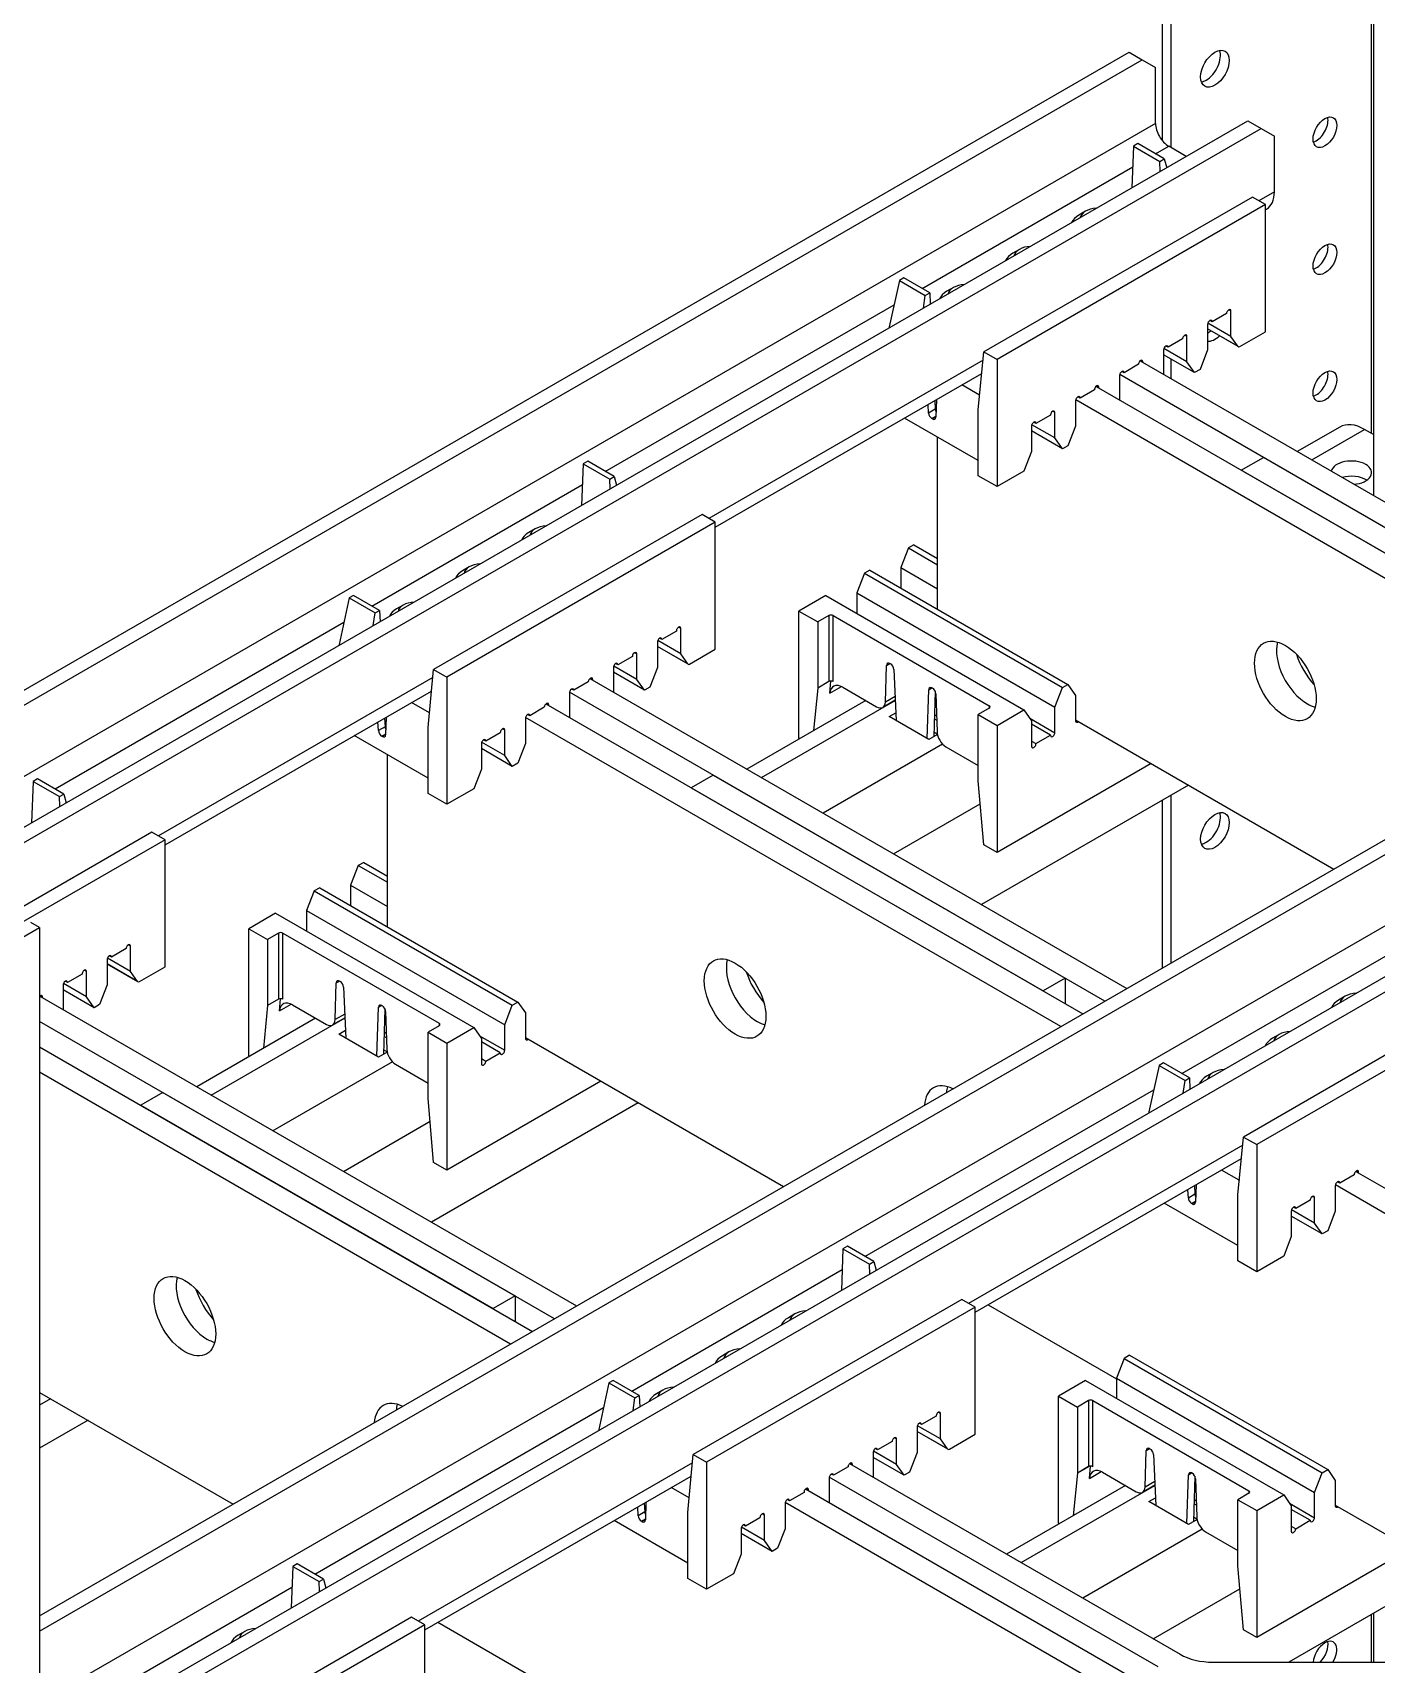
# Model space of a CAD drawing. Header units: millimetres. Extents: x -116965 to 323937, y 291661 to 566926.
# Drawn here: x -24866.4 to -24743, y 315287.4 to 315437.2 of the extents above; entities that cross this region are included whole.
import ezdxf

# ---------------------------------------------------------------- set-up
doc = ezdxf.new("R2010")
doc.units = ezdxf.units.MM
doc.layers.add('ALPHA', color=255, linetype='Continuous')

msp = doc.modelspace()

# ---------------------------------------------------------------- linework, layer by layer
at = {"layer": 'ALPHA'}
for p, q in [((-24743.482732, 315541.323523), (-24743.482732, 315400.419541)), ((-24762.67563, 315531.175637), (-24762.67563, 315427.318169)), ((-24761.867508, 315530.709067), (-24761.867508, 315426.664074)), ((-24743.280701, 315519.977969), (-24743.280701, 315394.704065)), ((-24885.308149, 315366.35997), (-24765.706088, 315435.412252)), ((-24885.106118, 315365.076904), (-24764.493905, 315434.712398)), ((-24765.706088, 315435.412252), (-24764.493905, 315434.712398)), ((-24764.493905, 315434.712398), (-24763.281722, 315434.012544)), ((-24763.281722, 315428.880279), (-24763.281722, 315434.012544)), ((-24885.106118, 315353.879236), (-24754.79644, 315429.113564)), ((-24763.281722, 315428.880279), (-24885.106118, 315358.544931)), ((-24885.106118, 315352.479528), (-24753.584257, 315428.41371)), ((-24754.79644, 315429.113564), (-24753.584257, 315428.41371)), ((-24753.584257, 315428.41371), (-24752.372074, 315427.713856)), ((-24765.302027, 315426.780717), (-24765.448958, 315422.96333)), ((-24764.897966, 315427.014001), (-24765.302027, 315426.780717)), ((-24765.302027, 315426.780717), (-24762.877661, 315425.381008)), ((-24762.4736, 315425.614293), (-24764.897966, 315427.014001)), ((-24763.281722, 315426.080862), (-24762.069539, 315426.780717)), ((-24760.453294, 315425.847578), (-24762.069539, 315426.780717)), ((-24752.372074, 315422.581591), (-24752.372074, 315427.713856)), ((-24762.877661, 315425.381008), (-24762.4736, 315425.614293)), ((-24762.843989, 315424.46731), (-24762.877661, 315425.381008)), ((-24762.4736, 315425.614293), (-24762.253313, 315424.808336)), ((-24784.696956, 315413.716771), (-24765.375492, 315424.872023)), ((-24754.392379, 315422.115022), (-24779.040101, 315407.884653)), ((-24753.180196, 315421.415168), (-24754.392379, 315422.115022)), ((-24752.372074, 315422.581591), (-24753.786288, 315421.765095)), ((-24753.180196, 315421.415168), (-24777.827918, 315407.184799)), ((-24769.706292, 315420.808627), (-24770.312383, 315420.4587)), ((-24753.180196, 315409.750931), (-24753.180196, 315421.415168)), ((-24753.180196, 315420.955465), (-24753.082155, 315421.01207)), ((-24775.767207, 315417.309356), (-24776.373299, 315416.959429)), ((-24786.39048, 315414.694528), (-24786.794541, 315414.461243)), ((-24784.007132, 315413.318501), (-24786.39048, 315414.694528)), ((-24786.794541, 315414.461243), (-24787.720588, 315410.190231)), ((-24786.794541, 315414.461243), (-24784.411193, 315413.085217)), ((-24784.573246, 315411.921917), (-24784.411193, 315413.085217)), ((-24784.411193, 315413.085217), (-24784.007132, 315413.318501)), ((-24784.007132, 315413.318501), (-24783.957831, 315412.277227)), ((-24781.828122, 315413.810085), (-24782.434214, 315413.460158)), ((-24813.789349, 315396.92027), (-24787.27921, 315412.225906)), ((-24756.352075, 315411.652201), (-24756.554106, 315411.768844)), ((-24756.352075, 315409.319354), (-24756.352075, 315411.652201)), ((-24787.720588, 315410.190231), (-24787.723285, 315410.103242)), ((-24787.720588, 315410.190231), (-24787.646601, 315410.147515)), ((-24758.493599, 315410.415792), (-24758.493599, 315408.082945)), ((-24755.710542, 315408.406677), (-24758.493599, 315410.013476)), ((-24755.678436, 315408.376899), (-24758.493599, 315410.002234)), ((-24756.352075, 315409.319354), (-24758.468998, 315410.54156)), ((-24758.089538, 315410.649077), (-24758.291568, 315410.765719)), ((-24756.756136, 315411.418917), (-24758.089538, 315410.649077)), ((-24760.796746, 315409.086069), (-24762.130148, 315408.31623)), ((-24760.392685, 315409.319354), (-24760.594716, 315409.435996)), ((-24760.392685, 315406.986507), (-24760.392685, 315409.319354)), ((-24755.710542, 315408.406677), (-24756.352075, 315409.319354)), ((-24755.535579, 315408.39105), (-24753.180196, 315409.750931)), ((-24779.111286, 315407.1437), (-24804.293915, 315392.604503)), ((-24779.549724, 315402.58005), (-24779.040101, 315407.884653)), ((-24779.040101, 315407.884653), (-24777.827918, 315407.184799)), ((-24777.827918, 315407.184799), (-24777.827918, 315395.520562)), ((-24764.688745, 315407.064005), (-24715.400491, 315378.607418)), ((-24764.433296, 315406.986507), (-24764.635326, 315407.103149)), ((-24762.534209, 315408.082945), (-24762.534209, 315405.820083)), ((-24759.692831, 315405.990859), (-24762.534209, 315407.631329)), ((-24760.392685, 315406.986507), (-24762.509608, 315408.208713)), ((-24762.130148, 315408.31623), (-24762.332178, 315408.432872)), ((-24761.867508, 315407.24641), (-24761.867508, 315405.435163)), ((-24758.493599, 315408.082945), (-24759.193453, 315406.279176)), ((-24803.687823, 315391.794873), (-24779.229228, 315405.91605)), ((-24766.574819, 315405.750098), (-24766.574819, 315403.487236)), ((-24717.420796, 315377.440995), (-24766.567629, 315405.815932)), ((-24766.170758, 315405.983382), (-24766.372788, 315406.100025)), ((-24764.837357, 315406.753222), (-24766.170758, 315405.983382)), ((-24764.433296, 315406.916521), (-24764.433296, 315406.986507)), ((-24759.692831, 315405.990859), (-24760.392685, 315406.986507)), ((-24759.193453, 315406.279176), (-24759.692831, 315405.990859)), ((-24779.428995, 315403.910056), (-24781.066354, 315404.855385)), ((-24768.877967, 315404.420375), (-24770.211368, 315403.650535)), ((-24768.729355, 315404.731158), (-24719.441101, 315376.274571)), ((-24768.473906, 315404.653659), (-24768.675936, 315404.770302)), ((-24768.473906, 315404.583674), (-24768.473906, 315404.653659)), ((-24784.106942, 315402.275464), (-24784.144937, 315403.077964)), ((-24783.50085, 315402.625391), (-24784.106942, 315402.275464)), ((-24783.538846, 315403.427891), (-24783.50085, 315402.625391)), ((-24783.518839, 315403.005342), (-24783.410117, 315402.942571)), ((-24783.39258, 315403.512338), (-24783.442234, 315401.89912)), ((-24779.549218, 315402.579758), (-24779.549724, 315402.58005)), ((-24779.549218, 315396.514355), (-24779.549218, 315402.579758)), ((-24779.421534, 315403.914363), (-24779.428995, 315403.910056)), ((-24770.615429, 315403.41725), (-24770.615429, 315401.084403)), ((-24721.461406, 315375.108147), (-24770.608239, 315403.483084)), ((-24770.211368, 315403.650535), (-24770.413399, 315403.767177)), ((-24779.549218, 315397.914063), (-24786.319147, 315401.822683)), ((-24783.804373, 315401.770487), (-24783.439713, 315401.981023)), ((-24783.745096, 315401.736263), (-24783.804373, 315401.770487)), ((-24783.441858, 315401.911337), (-24783.745096, 315401.736263)), ((-24774.656039, 315401.084403), (-24774.656039, 315398.751555)), ((-24772.514516, 315399.987965), (-24774.631439, 315401.21017)), ((-24774.251978, 315401.317688), (-24774.454009, 315401.43433)), ((-24772.918577, 315402.087527), (-24774.251978, 315401.317688)), ((-24772.514516, 315402.320812), (-24772.716546, 315402.437454)), ((-24772.514516, 315399.987965), (-24772.514516, 315402.320812)), ((-24770.615429, 315401.084403), (-24771.315283, 315399.280633)), ((-24783.282742, 315384.261284), (-24783.282742, 315400.069614)), ((-24771.814662, 315398.992317), (-24774.656039, 315400.632787)), ((-24771.814662, 315398.992317), (-24772.514516, 315399.987965)), ((-24746.374538, 315400.995886), (-24750.276496, 315398.743089)), ((-24748.937555, 315397.970052), (-24744.088823, 315400.769468)), ((-24743.280701, 315400.302899), (-24744.088823, 315400.769468)), ((-24774.656039, 315398.751555), (-24775.355893, 315396.947786)), ((-24771.315283, 315399.280633), (-24771.814662, 315398.992317)), ((-24755.402532, 315397.036913), (-24753.382227, 315398.203336)), ((-24721.057345, 315379.540557), (-24753.382227, 315398.203336)), ((-24815.809654, 315397.620124), (-24815.956585, 315393.802738)), ((-24815.405593, 315397.853409), (-24815.809654, 315397.620124)), ((-24815.809654, 315397.620124), (-24813.385288, 315396.220416)), ((-24812.981227, 315396.453701), (-24815.405593, 315397.853409)), ((-24775.355893, 315396.947786), (-24777.827918, 315395.520562)), ((-24723.07765, 315378.374134), (-24755.402532, 315397.036913)), ((-24835.204583, 315384.556179), (-24815.88312, 315395.711431)), ((-24813.385288, 315396.220416), (-24812.981227, 315396.453701)), ((-24813.351616, 315395.306718), (-24813.385288, 315396.220416)), ((-24812.981227, 315396.453701), (-24812.760941, 315395.647744)), ((-24777.827918, 315395.520562), (-24779.549218, 315396.514355)), ((-24746.109128, 315396.337058), (-24746.109128, 315396.369307)), ((-24865.71119, 315291.825496), (-24691.35886, 315392.48786)), ((-24804.900006, 315392.95443), (-24829.547729, 315378.724061)), ((-24803.687823, 315392.254576), (-24828.335545, 315378.024207)), ((-24803.687823, 315392.254576), (-24804.900006, 315392.95443)), ((-24803.687823, 315380.590339), (-24803.687823, 315392.254576)), ((-24865.71119, 315290.425788), (-24690.146677, 315391.788006)), ((-24820.213919, 315391.648035), (-24820.820011, 315391.298108)), ((-24785.956797, 315389.894212), (-24786.656651, 315388.090443)), ((-24785.457419, 315390.182529), (-24785.956797, 315389.894212)), ((-24785.956797, 315389.894212), (-24783.282742, 315388.350346)), ((-24785.457419, 315390.182529), (-24783.282742, 315388.926978)), ((-24826.274834, 315388.148764), (-24826.880926, 315387.798837)), ((-24789.997407, 315387.561365), (-24790.697262, 315385.757596)), ((-24789.498029, 315387.849681), (-24789.997407, 315387.561365)), ((-24789.997407, 315387.561365), (-24771.814662, 315377.063552)), ((-24789.498029, 315387.849681), (-24771.315283, 315377.351868)), ((-24786.656651, 315388.090443), (-24783.282742, 315386.142515)), ((-24786.656651, 315388.090443), (-24786.656651, 315386.209211)), ((-24861.87261, 315281.444325), (-24680.449213, 315386.189172)), ((-24688.934494, 315385.955888), (-24865.71119, 315283.893815)), ((-24860.660427, 315280.744471), (-24679.23703, 315385.489318)), ((-24837.302168, 315385.300651), (-24838.228215, 315381.029639)), ((-24836.898107, 315385.533936), (-24837.302168, 315385.300651)), ((-24837.302168, 315385.300651), (-24834.91882, 315383.924624)), ((-24834.514759, 315384.157909), (-24836.898107, 315385.533936)), ((-24832.33575, 315384.649493), (-24832.941841, 315384.299566)), ((-24793.538639, 315385.516834), (-24796.010664, 315384.08961)), ((-24793.538639, 315385.516834), (-24775.355893, 315375.019021)), ((-24790.697262, 315385.757596), (-24772.514516, 315375.259782)), ((-24790.697262, 315385.757596), (-24790.697262, 315383.876364)), ((-24864.296976, 315367.759678), (-24837.786837, 315383.065314)), ((-24835.080873, 315382.761325), (-24834.91882, 315383.924624)), ((-24834.91882, 315383.924624), (-24834.514759, 315384.157909)), ((-24834.514759, 315384.157909), (-24834.465458, 315383.116635)), ((-24796.010664, 315384.08961), (-24794.289364, 315383.095817)), ((-24796.010664, 315372.425373), (-24796.010664, 315384.08961)), ((-24793.279212, 315383.679029), (-24794.289364, 315383.095817)), ((-24794.289364, 315383.095817), (-24794.289364, 315377.030414)), ((-24793.279212, 315383.679029), (-24793.279212, 315377.613625)), ((-24792.875151, 315383.679029), (-24778.539066, 315375.402086)), ((-24792.875151, 315377.613625), (-24792.875151, 315383.679029)), ((-24808.597165, 315381.488485), (-24808.799195, 315381.605127)), ((-24807.263763, 315382.258325), (-24808.597165, 315381.488485)), ((-24806.859702, 315382.491609), (-24807.061733, 315382.608252)), ((-24806.859702, 315380.158762), (-24806.859702, 315382.491609)), ((-24838.228215, 315381.029639), (-24838.230912, 315380.942649)), ((-24838.228215, 315381.029639), (-24838.154228, 315380.986923)), ((-24810.900313, 315380.158762), (-24811.102343, 315380.275404)), ((-24810.900313, 315377.825915), (-24810.900313, 315380.158762)), ((-24809.001226, 315381.2552), (-24809.001226, 315378.922353)), ((-24806.218169, 315379.246085), (-24809.001226, 315380.852883)), ((-24806.186063, 315379.216307), (-24809.001226, 315380.841642)), ((-24806.859702, 315380.158762), (-24808.976625, 315381.380968)), ((-24806.218169, 315379.246085), (-24806.859702, 315380.158762)), ((-24806.043206, 315379.230458), (-24803.687823, 315380.590339)), ((-24830.057351, 315373.419458), (-24829.547729, 315378.724061)), ((-24829.547729, 315378.724061), (-24828.335545, 315378.024207)), ((-24813.041836, 315378.922353), (-24813.041836, 315376.659491)), ((-24810.900313, 315377.825915), (-24813.017235, 315379.04812)), ((-24812.637775, 315379.155638), (-24812.839805, 315379.27228)), ((-24811.304374, 315379.925477), (-24812.637775, 315379.155638)), ((-24809.001226, 315378.922353), (-24809.70108, 315377.118583)), ((-24788.075634, 315375.743196), (-24787.971982, 315379.11076)), ((-24787.971982, 315379.11076), (-24787.679697, 315379.27951)), ((-24787.669121, 315379.273617), (-24787.609843, 315379.239393)), ((-24787.307275, 315378.734416), (-24787.084884, 315374.037329)), ((-24829.618913, 315377.983108), (-24854.801542, 315363.44391)), ((-24828.335545, 315378.024207), (-24828.335545, 315366.35997)), ((-24815.344984, 315377.59263), (-24816.678385, 315376.82279)), ((-24815.196372, 315377.903413), (-24765.908118, 315349.446826)), ((-24814.940923, 315377.825915), (-24815.142953, 315377.942557)), ((-24814.940923, 315377.755929), (-24814.940923, 315377.825915)), ((-24810.200458, 315376.830267), (-24813.041836, 315378.470737)), ((-24810.200458, 315376.830267), (-24810.900313, 315377.825915)), ((-24809.70108, 315377.118583), (-24810.200458, 315376.830267)), ((-24793.279212, 315377.613625), (-24794.289364, 315377.030414)), ((-24793.264425, 315377.621579), (-24794.288859, 315377.030122)), ((-24793.190764, 315376.542446), (-24793.083216, 315377.661903)), ((-24793.190764, 315376.542446), (-24792.111929, 315377.165311)), ((-24791.985221, 315377.099824), (-24788.883264, 315375.308909)), ((-24784.101145, 315376.876016), (-24783.808936, 315377.044723)), ((-24783.798287, 315377.03879), (-24783.745096, 315377.00808)), ((-24772.514516, 315375.259782), (-24771.814662, 315377.063552)), ((-24771.814662, 315377.063552), (-24771.315283, 315377.351868)), ((-24771.315283, 315377.351868), (-24770.615429, 315376.356221)), ((-24854.195451, 315362.634281), (-24829.736856, 315376.755458)), ((-24829.936622, 315374.749463), (-24831.573981, 315375.694793)), ((-24819.236982, 315375.570566), (-24769.948728, 315347.113979)), ((-24818.981533, 315375.493067), (-24819.183563, 315375.60971)), ((-24817.082446, 315376.589505), (-24817.082446, 315374.326643)), ((-24767.928423, 315348.280403), (-24817.075256, 315376.65534)), ((-24816.678385, 315376.82279), (-24816.880416, 315376.939433)), ((-24789.874476, 315375.881185), (-24800.784123, 315369.582497)), ((-24799.445183, 315368.809459), (-24787.172834, 315375.894904)), ((-24794.288859, 315377.030122), (-24794.664953, 315373.115402)), ((-24794.289364, 315377.030414), (-24794.288859, 315377.030122)), ((-24787.173525, 315375.909508), (-24788.311836, 315375.252304)), ((-24787.189864, 315376.254596), (-24788.075634, 315375.743196)), ((-24784.240047, 315372.394861), (-24784.101145, 315376.876016)), ((-24783.510016, 315376.743259), (-24783.639392, 315372.569388)), ((-24783.442234, 315376.495509), (-24783.338582, 315373.008258)), ((-24770.615429, 315376.356221), (-24770.615429, 315374.023373)), ((-24834.046473, 315374.267299), (-24834.008477, 315373.464799)), ((-24833.900207, 315374.351745), (-24833.949862, 315372.738528)), ((-24829.929161, 315374.753771), (-24829.936622, 315374.749463)), ((-24821.123056, 315374.256658), (-24821.123056, 315371.923811)), ((-24771.969033, 315345.947555), (-24821.115866, 315374.322492)), ((-24820.718995, 315374.489943), (-24820.921026, 315374.606585)), ((-24819.385594, 315375.259782), (-24820.718995, 315374.489943)), ((-24818.981533, 315375.423082), (-24818.981533, 315375.493067)), ((-24787.727413, 315374.408293), (-24787.119077, 315374.759516)), ((-24784.090864, 315372.30873), (-24787.727413, 315374.408293)), ((-24783.370208, 315374.072273), (-24783.588894, 315374.198531)), ((-24783.381897, 315374.46554), (-24783.577124, 315374.578254)), ((-24778.539066, 315375.168801), (-24779.549218, 315374.58559)), ((-24779.549218, 315374.58559), (-24777.827918, 315373.591797)), ((-24779.549218, 315368.520186), (-24779.549218, 315374.58559)), ((-24778.539066, 315375.402086), (-24778.539066, 315375.168801)), ((-24777.827918, 315373.591797), (-24775.355893, 315375.019021)), ((-24775.355893, 315375.019021), (-24774.656039, 315374.023373)), ((-24774.821627, 315374.258946), (-24772.514516, 315372.926935)), ((-24772.514516, 315372.926935), (-24772.514516, 315375.259782)), ((-24770.615429, 315374.093359), (-24746.91725, 315360.411209)), ((-24830.056845, 315368.753471), (-24836.826774, 315372.662091)), ((-24834.614569, 315373.114872), (-24834.652564, 315373.917372)), ((-24834.008477, 315373.464799), (-24834.614569, 315373.114872)), ((-24834.312001, 315372.609895), (-24833.947341, 315372.820431)), ((-24834.252723, 315372.57567), (-24834.312001, 315372.609895)), ((-24833.949486, 315372.750744), (-24834.252723, 315372.57567)), ((-24834.026467, 315373.84475), (-24833.917744, 315373.781979)), ((-24830.056845, 315373.419166), (-24830.057351, 315373.419458)), ((-24830.056845, 315367.353763), (-24830.056845, 315373.419166)), ((-24823.426204, 315372.926935), (-24824.759605, 315372.157095)), ((-24823.022143, 315373.16022), (-24823.224174, 315373.276862)), ((-24823.022143, 315370.827372), (-24823.022143, 315373.16022)), ((-24783.306803, 315372.761409), (-24784.090864, 315372.30873)), ((-24783.313413, 315372.793008), (-24783.626851, 315372.973971)), ((-24777.827918, 315373.591797), (-24777.827918, 315361.92756)), ((-24774.656039, 315374.023373), (-24774.656039, 315371.690526)), ((-24772.918577, 315372.69365), (-24774.656039, 315373.696775)), ((-24774.251978, 315371.923811), (-24772.918577, 315372.69365)), ((-24825.163666, 315371.923811), (-24825.163666, 315369.590963)), ((-24822.322289, 315369.831725), (-24825.163666, 315371.472195)), ((-24823.022143, 315370.827372), (-24825.139066, 315372.049578)), ((-24824.759605, 315372.157095), (-24824.961636, 315372.273738)), ((-24821.123056, 315371.923811), (-24821.822911, 315370.120041)), ((-24795.935391, 315372.381914), (-24796.010664, 315372.425373)), ((-24782.823766, 315371.873866), (-24793.788328, 315365.543473)), ((-24782.530952, 315371.6414), (-24779.549218, 315369.919895)), ((-24774.656039, 315372.157095), (-24774.251978, 315371.923811)), ((-24833.790369, 315355.100691), (-24833.790369, 315370.909022)), ((-24825.163666, 315369.590963), (-24825.863521, 315367.787194)), ((-24822.322289, 315369.831725), (-24823.022143, 315370.827372)), ((-24821.822911, 315370.120041), (-24822.322289, 315369.831725)), ((-24763.685783, 315370.092525), (-24777.827918, 315361.92756)), ((-24866.317281, 315368.459532), (-24866.464212, 315364.642146)), ((-24865.91322, 315368.692817), (-24866.317281, 315368.459532)), ((-24866.317281, 315368.459532), (-24863.892915, 315367.059824)), ((-24863.488854, 315367.293109), (-24865.91322, 315368.692817)), ((-24803.889854, 315369.042744), (-24805.910159, 315367.87632)), ((-24803.889854, 315369.042744), (-24771.564972, 315350.379965)), ((-24779.549218, 315368.52077), (-24779.549724, 315368.520478)), ((-24779.040101, 315362.627414), (-24779.549724, 315368.520478)), ((-24779.549724, 315368.520478), (-24779.549218, 315368.520186)), ((-24760.251264, 315368.109605), (-24779.242132, 315357.145223)), ((-24863.892915, 315367.059824), (-24863.488854, 315367.293109)), ((-24863.859243, 315366.146125), (-24863.892915, 315367.059824)), ((-24863.488854, 315367.293109), (-24863.268568, 315366.487152)), ((-24828.335545, 315366.35997), (-24830.056845, 315367.353763)), ((-24825.863521, 315367.787194), (-24828.335545, 315366.35997)), ((-24805.910159, 315367.87632), (-24773.585278, 315349.213541)), ((-24762.67563, 315366.709897), (-24762.67563, 315351.313104)), ((-24761.867508, 315367.176466), (-24761.867508, 315351.779674)), ((-24787.323352, 315361.810917), (-24779.366751, 315366.404663)), ((-24855.407634, 315363.793838), (-24880.055356, 315349.563469)), ((-24854.195451, 315363.093983), (-24855.407634, 315363.793838)), ((-24854.195451, 315363.093983), (-24878.843173, 315348.863614)), ((-24854.195451, 315351.429746), (-24854.195451, 315363.093983)), ((-24777.827918, 315361.92756), (-24779.040101, 315362.627414)), ((-24836.464425, 315360.73362), (-24837.164279, 315358.929851)), ((-24835.965046, 315361.021936), (-24836.464425, 315360.73362)), ((-24836.464425, 315360.73362), (-24833.790369, 315359.189754)), ((-24835.965046, 315361.021936), (-24833.790369, 315359.766386)), ((-24840.505035, 315358.400773), (-24841.204889, 315356.597003)), ((-24840.005656, 315358.689089), (-24840.505035, 315358.400773)), ((-24840.505035, 315358.400773), (-24822.322289, 315347.90296)), ((-24840.005656, 315358.689089), (-24821.822911, 315348.191276)), ((-24837.164279, 315358.929851), (-24833.790369, 315356.981923)), ((-24837.164279, 315358.929851), (-24837.164279, 315357.048619)), ((-24844.046267, 315356.356242), (-24846.518291, 315354.929018)), ((-24844.046267, 315356.356242), (-24825.863521, 315345.858429)), ((-24841.204889, 315356.597003), (-24823.022143, 315346.09919)), ((-24841.204889, 315356.597003), (-24841.204889, 315354.715772)), ((-24884.904088, 315343.964635), (-24865.71119, 315355.04566)), ((-24865.71119, 315355.04566), (-24866.519312, 315355.512229)), ((-24865.71119, 315355.04566), (-24865.71119, 314888.476185)), ((-24846.518291, 315354.929018), (-24844.796991, 315353.935225)), ((-24846.518291, 315343.264781), (-24846.518291, 315354.929018)), ((-24857.771391, 315353.097732), (-24859.104792, 315352.327893)), ((-24857.36733, 315353.331017), (-24857.56936, 315353.447659)), ((-24857.36733, 315350.99817), (-24857.36733, 315353.331017)), ((-24843.786839, 315354.518436), (-24844.796991, 315353.935225)), ((-24844.796991, 315353.935225), (-24844.796991, 315347.869821)), ((-24843.786839, 315354.518436), (-24843.786839, 315348.453033)), ((-24843.382778, 315354.518436), (-24829.046693, 315346.241494)), ((-24843.382778, 315348.453033), (-24843.382778, 315354.518436)), ((-24859.508853, 315352.094608), (-24859.508853, 315349.761761)), ((-24856.725797, 315350.085493), (-24859.508853, 315351.692291)), ((-24856.69369, 315350.055715), (-24859.508853, 315351.68105)), ((-24857.36733, 315350.99817), (-24859.484252, 315352.220376)), ((-24859.104792, 315352.327893), (-24859.306823, 315352.444535)), ((-24760.857356, 315341.631788), (-24741.535892, 315352.78704)), ((-24863.145402, 315349.995045), (-24863.347433, 315350.111688)), ((-24861.812001, 315350.764885), (-24863.145402, 315349.995045)), ((-24861.40794, 315350.99817), (-24861.60997, 315351.114812)), ((-24861.40794, 315348.665322), (-24861.40794, 315350.99817)), ((-24856.725797, 315350.085493), (-24857.36733, 315350.99817)), ((-24856.550833, 315350.069866), (-24854.195451, 315351.429746)), ((-24838.479609, 315349.950167), (-24838.187324, 315350.118918)), ((-24838.176748, 315350.113025), (-24838.11747, 315350.078801)), ((-24771.564972, 315350.379965), (-24773.585278, 315349.213541)), ((-24771.564972, 315350.379965), (-24771.564972, 315348.047118)), ((-24865.703999, 315348.742821), (-24816.415745, 315320.286234)), ((-24865.44855, 315348.665322), (-24865.65058, 315348.781965)), ((-24865.44855, 315348.595337), (-24865.44855, 315348.665322)), ((-24863.549463, 315349.761761), (-24863.549463, 315347.498899)), ((-24860.708086, 315347.669675), (-24863.549463, 315349.310145)), ((-24861.40794, 315348.665322), (-24863.524863, 315349.887528)), ((-24860.708086, 315347.669675), (-24861.40794, 315348.665322)), ((-24859.508853, 315349.761761), (-24860.208707, 315347.957991)), ((-24838.583262, 315346.582604), (-24838.479609, 315349.950167)), ((-24837.814902, 315349.573824), (-24837.592511, 315344.876736)), ((-24730.552779, 315350.030038), (-24755.200501, 315335.799669)), ((-24729.340596, 315349.330184), (-24753.988318, 315335.099815)), ((-24745.866692, 315348.723644), (-24746.472783, 315348.373716)), ((-24860.208707, 315347.957991), (-24860.708086, 315347.669675)), ((-24844.796486, 315347.86953), (-24845.17258, 315343.95481)), ((-24843.786839, 315348.453033), (-24844.796991, 315347.869821)), ((-24844.796991, 315347.869821), (-24844.796486, 315347.86953)), ((-24843.772052, 315348.460987), (-24844.796486, 315347.86953)), ((-24843.698391, 315347.381854), (-24843.590843, 315348.501311)), ((-24843.698391, 315347.381854), (-24842.619556, 315348.004719)), ((-24842.492848, 315347.939232), (-24839.390891, 315346.148317)), ((-24837.697491, 315347.094004), (-24838.583262, 315346.582604)), ((-24834.747674, 315343.234269), (-24834.608773, 315347.715423)), ((-24834.608773, 315347.715423), (-24834.316563, 315347.884131)), ((-24834.305914, 315347.878198), (-24834.252723, 315347.847488)), ((-24834.017643, 315347.582667), (-24834.147019, 315343.408796)), ((-24833.949862, 315347.334916), (-24833.846209, 315343.847666)), ((-24823.022143, 315346.09919), (-24822.322289, 315347.90296)), ((-24822.322289, 315347.90296), (-24821.822911, 315348.191276)), ((-24821.822911, 315348.191276), (-24821.123056, 315347.195629)), ((-24821.123056, 315347.195629), (-24821.123056, 315344.862781)), ((-24818.436051, 315319.11981), (-24865.71119, 315346.414125)), ((-24840.382103, 315346.720593), (-24851.29175, 315340.421905)), ((-24849.95281, 315339.648867), (-24837.680461, 315346.734311)), ((-24837.681152, 315346.748916), (-24838.819463, 315346.091712)), ((-24838.23504, 315345.247701), (-24837.626704, 315345.598924)), ((-24829.046693, 315346.008209), (-24830.056845, 315345.424997)), ((-24829.046693, 315346.241494), (-24829.046693, 315346.008209)), ((-24828.335545, 315344.431204), (-24825.863521, 315345.858429)), ((-24825.863521, 315345.858429), (-24825.163666, 315344.862781)), ((-24823.022143, 315343.766343), (-24823.022143, 315346.09919)), ((-24865.71119, 315344.081277), (-24820.456356, 315317.953387)), ((-24834.598491, 315343.148138), (-24838.23504, 315345.247701)), ((-24833.877835, 315344.911681), (-24834.096521, 315345.037939)), ((-24833.889524, 315345.304948), (-24834.084751, 315345.417662)), ((-24830.056845, 315345.424997), (-24828.335545, 315344.431204)), ((-24830.056845, 315339.359594), (-24830.056845, 315345.424997)), ((-24828.335545, 315344.431204), (-24828.335545, 315332.766967)), ((-24825.329254, 315345.098354), (-24823.022143, 315343.766343)), ((-24825.163666, 315344.862781), (-24825.163666, 315342.529934)), ((-24823.426204, 315343.533058), (-24825.163666, 315344.536182)), ((-24821.123056, 315344.932767), (-24797.424878, 315331.250617)), ((-24751.927607, 315345.224372), (-24752.533699, 315344.874445)), ((-24846.443018, 315343.221322), (-24846.518291, 315343.264781)), ((-24833.331393, 315342.713274), (-24844.295956, 315336.382881)), ((-24833.81443, 315343.600816), (-24834.598491, 315343.148138)), ((-24833.82104, 315343.632416), (-24834.134478, 315343.813379)), ((-24825.163666, 315342.996503), (-24824.759605, 315342.763218)), ((-24824.759605, 315342.763218), (-24823.426204, 315343.533058)), ((-24762.55088, 315342.609544), (-24762.954941, 315342.376259)), ((-24760.167532, 315341.233518), (-24762.55088, 315342.609544)), ((-24822.476661, 315316.786963), (-24865.71119, 315341.74843)), ((-24833.038579, 315342.480807), (-24830.056845, 315340.759303)), ((-24762.954941, 315342.376259), (-24763.880988, 315338.105248)), ((-24762.954941, 315342.376259), (-24760.571593, 315341.000233)), ((-24760.571593, 315341.000233), (-24760.167532, 315341.233518)), ((-24760.167532, 315341.233518), (-24760.118231, 315340.192243)), ((-24757.988522, 315341.725101), (-24758.594614, 315341.375174)), ((-24854.397481, 315339.882152), (-24856.417786, 315338.715728)), ((-24854.397481, 315339.882152), (-24822.0726, 315321.219373)), ((-24814.19341, 315340.931933), (-24828.335545, 315332.766967)), ((-24789.949749, 315324.835286), (-24763.43961, 315340.140922)), ((-24760.733646, 315339.836933), (-24760.571593, 315341.000233)), ((-24856.417786, 315338.715728), (-24824.092905, 315320.052949)), ((-24830.056845, 315339.360178), (-24830.057351, 315339.359886)), ((-24829.547729, 315333.466822), (-24830.057351, 315339.359886)), ((-24830.057351, 315339.359886), (-24830.056845, 315339.359594)), ((-24810.758891, 315338.949013), (-24829.749759, 315327.98463)), ((-24763.880988, 315338.105248), (-24763.883684, 315338.018258)), ((-24763.880988, 315338.105248), (-24763.807001, 315338.062531)), ((-24837.830979, 315332.650325), (-24829.874379, 315337.244071)), ((-24755.710124, 315330.495066), (-24755.200501, 315335.799669)), ((-24755.200501, 315335.799669), (-24753.988318, 315335.099815)), ((-24753.988318, 315335.099815), (-24753.988318, 315323.435578)), ((-24755.271686, 315335.058716), (-24780.454315, 315320.519519)), ((-24779.848223, 315319.709889), (-24755.389628, 315333.831066)), ((-24828.335545, 315332.766967), (-24829.547729, 315333.466822)), ((-24755.589395, 315331.825072), (-24757.226754, 315332.770401)), ((-24745.038367, 315332.335391), (-24746.371768, 315331.565551)), ((-24744.889755, 315332.646174), (-24600.04107, 315249.017747)), ((-24744.634306, 315332.568675), (-24744.836336, 315332.685318)), ((-24744.634306, 315332.49869), (-24744.634306, 315332.568675)), ((-24760.267342, 315330.19048), (-24760.305337, 315330.99298)), ((-24759.699246, 315331.342907), (-24759.66125, 315330.540407)), ((-24759.679239, 315330.920358), (-24759.570517, 315330.857587)), ((-24759.55298, 315331.427354), (-24759.602634, 315329.814137)), ((-24755.581934, 315331.829379), (-24755.589395, 315331.825072)), ((-24746.775829, 315331.332266), (-24746.775829, 315328.999419)), ((-24602.061376, 315247.851323), (-24746.768639, 315331.398101)), ((-24746.371768, 315331.565551), (-24746.573799, 315331.682193)), ((-24755.709618, 315325.829079), (-24762.479547, 315329.7377)), ((-24759.66125, 315330.540407), (-24760.267342, 315330.19048)), ((-24759.964773, 315329.685503), (-24759.600113, 315329.896039)), ((-24759.905495, 315329.651279), (-24759.964773, 315329.685503)), ((-24759.602258, 315329.826353), (-24759.905495, 315329.651279)), ((-24755.709618, 315330.494774), (-24755.710124, 315330.495066)), ((-24755.709618, 315324.429371), (-24755.709618, 315330.494774)), ((-24748.674916, 315327.902981), (-24750.791839, 315329.125187)), ((-24750.412378, 315329.232704), (-24750.614409, 315329.349346)), ((-24749.078977, 315330.002543), (-24750.412378, 315329.232704)), ((-24748.674916, 315330.235828), (-24748.876946, 315330.35247)), ((-24748.674916, 315327.902981), (-24748.674916, 315330.235828)), ((-24750.816439, 315328.999419), (-24750.816439, 315326.666572)), ((-24747.975062, 315326.907333), (-24750.816439, 315328.547803)), ((-24747.975062, 315326.907333), (-24748.674916, 315327.902981)), ((-24746.775829, 315328.999419), (-24747.475683, 315327.19565)), ((-24750.816439, 315326.666572), (-24751.516293, 315324.862802)), ((-24747.475683, 315327.19565), (-24747.975062, 315326.907333)), ((-24791.970054, 315325.535141), (-24792.116985, 315321.717754)), ((-24791.565993, 315325.768425), (-24791.970054, 315325.535141)), ((-24791.970054, 315325.535141), (-24789.545688, 315324.135432)), ((-24789.141627, 315324.368717), (-24791.565993, 315325.768425)), ((-24751.516293, 315324.862802), (-24753.988318, 315323.435578)), ((-24811.364983, 315312.471195), (-24792.04352, 315323.626447)), ((-24789.545688, 315324.135432), (-24789.141627, 315324.368717)), ((-24789.512016, 315323.221734), (-24789.545688, 315324.135432)), ((-24789.141627, 315324.368717), (-24788.92134, 315323.56276)), ((-24753.988318, 315323.435578), (-24755.709618, 315324.429371)), ((-24822.0726, 315321.219373), (-24824.092905, 315320.052949)), ((-24822.0726, 315321.219373), (-24822.0726, 315318.886526)), ((-24781.060406, 315320.869446), (-24805.708128, 315306.639077)), ((-24779.848223, 315320.169592), (-24804.495945, 315305.939223)), ((-24779.848223, 315320.169592), (-24781.060406, 315320.869446)), ((-24779.848223, 315308.505355), (-24779.848223, 315320.169592)), ((-24778.641988, 315320.40631), (-24766.857662, 315313.602626)), ((-24796.374319, 315319.563051), (-24796.980411, 315319.213124)), ((-24802.435234, 315316.06378), (-24803.041326, 315315.713853)), ((-24765.658429, 315315.764697), (-24766.157807, 315315.476381)), ((-24765.658429, 315315.764697), (-24747.475683, 315305.266884)), ((-24766.157807, 315315.476381), (-24766.857662, 315313.672612)), ((-24766.157807, 315315.476381), (-24747.975062, 315304.978568)), ((-24813.462568, 315313.215667), (-24814.388615, 315308.944655)), ((-24813.058507, 315313.448952), (-24813.462568, 315313.215667)), ((-24813.462568, 315313.215667), (-24811.07922, 315311.839641)), ((-24810.675159, 315312.072925), (-24813.058507, 315313.448952)), ((-24769.699039, 315313.43185), (-24772.171064, 315312.004626)), ((-24769.699039, 315313.43185), (-24751.516293, 315302.934037)), ((-24766.857662, 315313.672612), (-24748.674916, 315303.174799)), ((-24766.857662, 315313.672612), (-24766.857662, 315311.79138)), ((-24865.71119, 315312.354553), (-24847.932505, 315302.090025)), ((-24864.701037, 315311.771341), (-24865.71119, 315311.188129)), ((-24811.241273, 315310.676341), (-24811.07922, 315311.839641)), ((-24811.07922, 315311.839641), (-24810.675159, 315312.072925)), ((-24810.675159, 315312.072925), (-24810.625858, 315311.031651)), ((-24808.49615, 315312.564509), (-24809.102241, 315312.214582)), ((-24772.171064, 315312.004626), (-24770.449764, 315311.010833)), ((-24772.171064, 315300.340389), (-24772.171064, 315312.004626)), ((-24769.439612, 315311.594045), (-24770.449764, 315311.010833)), ((-24769.439612, 315311.594045), (-24769.439612, 315305.528642)), ((-24769.035551, 315311.594045), (-24754.699466, 315303.317102)), ((-24769.035551, 315305.528642), (-24769.035551, 315311.594045)), ((-24861.266518, 315309.788421), (-24865.71119, 315307.222289)), ((-24840.457376, 315295.674694), (-24813.947237, 315310.98033)), ((-24783.424163, 315310.173341), (-24784.757565, 315309.403501)), ((-24783.020102, 315310.406625), (-24783.222133, 315310.523268)), ((-24783.020102, 315308.073778), (-24783.020102, 315310.406625)), ((-24770.449764, 315311.010833), (-24770.449764, 315304.94543)), ((-24814.388615, 315308.944655), (-24814.391312, 315308.857666)), ((-24814.388615, 315308.944655), (-24814.314628, 315308.901939)), ((-24787.060713, 315308.073778), (-24787.262743, 315308.19042)), ((-24785.161626, 315309.170216), (-24785.161626, 315306.837369)), ((-24782.378569, 315307.161101), (-24785.161626, 315308.7679)), ((-24782.346463, 315307.131323), (-24785.161626, 315308.756658)), ((-24783.020102, 315308.073778), (-24785.137025, 315309.295984)), ((-24784.757565, 315309.403501), (-24784.959595, 315309.520143)), ((-24782.203606, 315307.145474), (-24779.848223, 315308.505355)), ((-24806.217751, 315301.334474), (-24805.708128, 315306.639077)), ((-24805.708128, 315306.639077), (-24804.495945, 315305.939223)), ((-24789.202236, 315306.837369), (-24789.202236, 315304.574507)), ((-24787.060713, 315305.740931), (-24789.177635, 315306.963137)), ((-24788.798175, 315307.070654), (-24789.000205, 315307.187296)), ((-24787.464774, 315307.840493), (-24788.798175, 315307.070654)), ((-24787.060713, 315305.740931), (-24787.060713, 315308.073778)), ((-24785.161626, 315306.837369), (-24785.86148, 315305.033599)), ((-24782.378569, 315307.161101), (-24783.020102, 315308.073778)), ((-24764.236034, 315303.658212), (-24764.132382, 315307.025776)), ((-24764.132382, 315307.025776), (-24763.840097, 315307.194527)), ((-24763.829521, 315307.188634), (-24763.770243, 315307.154409)), ((-24763.467675, 315306.649432), (-24763.245284, 315301.952345)), ((-24805.779313, 315305.898124), (-24830.961942, 315291.358927)), ((-24804.495945, 315305.939223), (-24804.495945, 315294.274986)), ((-24791.505384, 315305.507646), (-24792.838785, 315304.737806)), ((-24791.356772, 315305.818429), (-24761.021647, 315288.304437)), ((-24791.101323, 315305.740931), (-24791.303353, 315305.857573)), ((-24791.101323, 315305.670945), (-24791.101323, 315305.740931)), ((-24786.360858, 315304.745283), (-24789.202236, 315306.385753)), ((-24786.360858, 315304.745283), (-24787.060713, 315305.740931)), ((-24769.439612, 315305.528642), (-24770.449764, 315304.94543)), ((-24769.424825, 315305.536595), (-24770.449259, 315304.945138)), ((-24769.351164, 315304.457462), (-24769.243615, 315305.57692)), ((-24747.975062, 315304.978568), (-24747.475683, 315305.266884)), ((-24747.475683, 315305.266884), (-24746.775829, 315304.271237)), ((-24830.355851, 315290.549297), (-24805.897256, 315304.670474)), ((-24793.242846, 315304.504522), (-24793.242846, 315302.24166)), ((-24763.041953, 315287.138013), (-24793.235656, 315304.570356)), ((-24792.838785, 315304.737806), (-24793.040816, 315304.854449)), ((-24785.86148, 315305.033599), (-24786.360858, 315304.745283)), ((-24766.034876, 315303.796201), (-24776.944523, 315297.497513)), ((-24775.605583, 315296.724476), (-24763.333234, 315303.80992)), ((-24770.449259, 315304.945138), (-24770.825353, 315301.030418)), ((-24770.449764, 315304.94543), (-24770.449259, 315304.945138)), ((-24769.351164, 315304.457462), (-24768.272329, 315305.080327)), ((-24768.145621, 315305.014841), (-24765.043664, 315303.223925)), ((-24763.333925, 315303.824524), (-24764.472236, 315303.167321)), ((-24763.350264, 315304.169612), (-24764.236034, 315303.658212)), ((-24760.400447, 315300.309877), (-24760.261545, 315304.791032)), ((-24760.261545, 315304.791032), (-24759.969336, 315304.959739)), ((-24759.958687, 315304.953807), (-24759.905495, 315304.923097)), ((-24759.670416, 315304.658275), (-24759.799792, 315300.484404)), ((-24759.602634, 315304.410525), (-24759.498982, 315300.923274)), ((-24748.674916, 315303.174799), (-24747.975062, 315304.978568)), ((-24746.775829, 315304.271237), (-24746.775829, 315301.938389)), ((-24810.206873, 315302.182315), (-24810.168877, 315301.379815)), ((-24810.060607, 315302.266762), (-24810.110262, 315300.653544)), ((-24806.097022, 315302.66448), (-24807.734381, 315303.609809)), ((-24806.089561, 315302.668787), (-24806.097022, 315302.66448)), ((-24797.283456, 315302.171674), (-24797.283456, 315299.838827)), ((-24765.385506, 315283.82537), (-24797.276266, 315302.237508)), ((-24796.879395, 315302.404959), (-24797.081426, 315302.521601)), ((-24795.545994, 315303.174799), (-24796.879395, 315302.404959)), ((-24795.397382, 315303.485582), (-24763.365201, 315284.991793)), ((-24795.141933, 315303.408083), (-24795.343963, 315303.524726)), ((-24795.141933, 315303.338098), (-24795.141933, 315303.408083)), ((-24763.887813, 315302.323309), (-24763.279477, 315302.674532)), ((-24760.251264, 315300.223747), (-24763.887813, 315302.323309)), ((-24759.542297, 315302.380556), (-24759.737524, 315302.493271)), ((-24754.699466, 315303.083818), (-24755.709618, 315302.500606)), ((-24755.709618, 315302.500606), (-24753.988318, 315301.506813)), ((-24755.709618, 315296.435202), (-24755.709618, 315302.500606)), ((-24754.699466, 315303.317102), (-24754.699466, 315303.083818)), ((-24753.988318, 315301.506813), (-24751.516293, 315302.934037)), ((-24751.516293, 315302.934037), (-24750.816439, 315301.938389)), ((-24750.982027, 315302.173962), (-24748.674916, 315300.841951)), ((-24748.674916, 315300.841951), (-24748.674916, 315303.174799)), ((-24810.774969, 315301.029888), (-24810.812964, 315301.832388)), ((-24810.168877, 315301.379815), (-24810.774969, 315301.029888)), ((-24810.472401, 315300.524911), (-24810.107741, 315300.735447)), ((-24810.109886, 315300.665761), (-24810.413123, 315300.490687)), ((-24810.186867, 315301.759766), (-24810.078144, 315301.696995)), ((-24806.217245, 315301.334182), (-24806.217751, 315301.334474)), ((-24806.217245, 315295.268779), (-24806.217245, 315301.334182)), ((-24799.586604, 315300.841951), (-24800.920005, 315300.072112)), ((-24799.182543, 315301.075236), (-24799.384574, 315301.191878)), ((-24799.182543, 315298.742389), (-24799.182543, 315301.075236)), ((-24759.467203, 315300.676425), (-24760.251264, 315300.223747)), ((-24759.473813, 315300.708024), (-24759.787251, 315300.888988)), ((-24759.530608, 315301.987289), (-24759.749294, 315302.113547)), ((-24753.988318, 315301.506813), (-24753.988318, 315289.842576)), ((-24750.816439, 315301.938389), (-24750.816439, 315299.605542)), ((-24749.078977, 315300.608666), (-24750.816439, 315301.611791)), ((-24746.775829, 315302.008375), (-24721.784655, 315287.579714)), ((-24806.217245, 315296.668487), (-24812.987174, 315300.577107)), ((-24810.413123, 315300.490687), (-24810.472401, 315300.524911)), ((-24801.324066, 315299.838827), (-24801.324066, 315297.505979)), ((-24798.482689, 315297.746741), (-24801.324066, 315299.387211)), ((-24799.182543, 315298.742389), (-24801.299466, 315299.964594)), ((-24800.920005, 315300.072112), (-24801.122036, 315300.188754)), ((-24797.283456, 315299.838827), (-24797.98331, 315298.035057)), ((-24772.095791, 315300.29693), (-24772.171064, 315300.340389)), ((-24758.984166, 315299.788882), (-24769.948728, 315293.458489)), ((-24758.691352, 315299.556416), (-24755.709618, 315297.834911)), ((-24750.816439, 315300.072112), (-24750.412378, 315299.838827)), ((-24750.412378, 315299.838827), (-24749.078977, 315300.608666)), ((-24798.482689, 315297.746741), (-24799.182543, 315298.742389)), ((-24797.98331, 315298.035057), (-24798.482689, 315297.746741)), ((-24739.846183, 315298.007542), (-24753.988318, 315289.842576)), ((-24842.477681, 315296.374548), (-24842.624612, 315292.557162)), ((-24842.07362, 315296.607833), (-24842.477681, 315296.374548)), ((-24842.477681, 315296.374548), (-24840.053315, 315294.97484)), ((-24839.649254, 315295.208125), (-24842.07362, 315296.607833)), ((-24801.324066, 315297.505979), (-24802.023921, 315295.70221)), ((-24755.709618, 315296.435786), (-24755.710124, 315296.435494)), ((-24755.200501, 315290.54243), (-24755.710124, 315296.435494)), ((-24755.710124, 315296.435494), (-24755.709618, 315296.435202)), ((-24840.053315, 315294.97484), (-24839.649254, 315295.208125)), ((-24840.019643, 315294.061141), (-24840.053315, 315294.97484)), ((-24839.649254, 315295.208125), (-24839.428968, 315294.402168)), ((-24804.495945, 315294.274986), (-24806.217245, 315295.268779)), ((-24802.023921, 315295.70221), (-24804.495945, 315294.274986)), ((-24736.411664, 315296.024621), (-24751.038673, 315287.579714)), ((-24861.87261, 315283.310603), (-24842.551147, 315294.465855)), ((-24763.483752, 315289.725933), (-24755.527151, 315294.319679)), ((-24831.568034, 315291.708854), (-24856.215756, 315277.478485)), ((-24830.355851, 315291.008999), (-24831.568034, 315291.708854)), ((-24743.482732, 315291.942138), (-24743.482732, 315287.579714)), ((-24743.280701, 315292.058781), (-24743.280701, 315287.579714)), ((-24830.355851, 315291.008999), (-24855.003573, 315276.778631)), ((-24846.881946, 315290.402459), (-24847.488038, 315290.052532)), ((-24830.355851, 315279.344763), (-24830.355851, 315291.008999)), ((-24829.149615, 315291.245718), (-24817.365289, 315284.442034)), ((-24753.988318, 315289.842576), (-24755.200501, 315290.54243)), ((-24757.99119, 315287.579714), (-24710.197127, 315287.579714))]:
    msp.add_line(p, q, dxfattribs=at)
for centre, major_axis, start_param, end_param in [((-24757.826898, 315433.895901), (0.928571, 1.608333), 2.3561944902, 8.6393797974), ((-24758.63502, 315434.362471), (0.928571, 1.608333), 3.926990817, 5.8329886172), ((-24758.63502, 315434.362471), (0.928571, 1.608333), 3.5917893435, 3.926990817), ((-24747.725372, 315428.063783), (0.771429, 1.336153), 2.3561944902, 8.6393797974), ((-24762.069539, 315428.180425), (-0.857143, 1.484615), 0.7853981634, 2.3561944902), ((-24748.533494, 315428.530352), (0.771429, 1.336153), 3.926990817, 5.7318997087), ((-24748.533494, 315428.530352), (0.771429, 1.336153), 3.692878252, 3.926990817), ((-24754.79644, 315423.9813), (-1.714286, 2.96923), 3.1415926536, 3.926990817), ((-24768.534515, 315420.132102), (-1.657143, 0), 4.8150711722, 6.1805031154), ((-24768.534515, 315419.432247), (-2.514286, 0), 5.4977871438, 6.048268686), ((-24774.59543, 315416.632831), (-1.657143, 0), 4.8150711722, 6.1805031154), ((-24747.725372, 315416.399546), (0.771429, 1.336153), 2.3561944902, 8.6393797974), ((-24748.533494, 315416.866115), (0.771429, 1.336153), 3.926990817, 5.7318997087), ((-24774.59543, 315415.932976), (-2.514286, 0), 5.4977871438, 6.048268686), ((-24748.533494, 315416.866115), (0.771429, 1.336153), 3.692878252, 3.926990817), ((-24780.656345, 315412.433705), (-2.514286, 0), 5.4977871438, 6.048268686), ((-24780.656345, 315413.13356), (-1.657143, 0), 4.8150711722, 6.1805031154), ((-24756.554106, 315411.535559), (0.142857, 0.247436), 5.4977871438, 8.6393797974), ((-24758.291568, 315410.532435), (0.142857, 0.247436), 5.4977871438, 8.6393797974), ((-24760.594716, 315409.202712), (0.142857, 0.247436), 5.4977871438, 8.6393797974), ((-24758.63502, 315411.033997), (0.928571, 1.608333), 4.0348923813, 4.2533820322), ((-24757.826898, 315410.567427), (0.928571, 1.608333), 3.3944867187, 4.2533820322), ((-24764.635326, 315406.869864), (0.142857, 0.247436), 5.4977871438, 8.6393797974), ((-24762.332178, 315408.199587), (0.142857, 0.247436), 5.4977871438, 8.6393797974), ((-24755.535579, 315408.624335), (0.142857, 0.247436), 2.8797932658, 3.926990817), ((-24766.372788, 315405.86674), (0.142857, 0.247436), 5.4977871438, 8.6393797974), ((-24747.725372, 315404.735309), (0.771429, 1.336153), 2.3561944902, 8.6393797974), ((-24748.533494, 315405.201878), (0.771429, 1.336153), 3.926990817, 5.7318997087), ((-24768.675936, 315404.537017), (0.142857, 0.247436), 5.4977871438, 8.6393797974), ((-24783.198282, 315402.470341), (-0.214286, 0.371154), 0.8415466072, 1.4978383998), ((-24779.428995, 315405.309764), (-0.857143, 1.484615), 2.3561944902, 2.3617043931), ((-24770.413399, 315403.533893), (0.142857, 0.247436), 5.4977871438, 8.6393797974), ((-24748.533494, 315405.201878), (0.771429, 1.336153), 3.692878252, 3.926990817), ((-24783.804373, 315402.120414), (-0.214286, 0.371154), 0.8415466072, 2.3561944902), ((-24783.745096, 315402.08619), (-0.214286, 0.371154), 2.3561944902, 3.8920842319), ((-24774.454009, 315401.201045), (0.142857, 0.247436), 5.4977871438, 8.6393797974), ((-24772.716546, 315402.20417), (0.142857, 0.247436), 5.4977871438, 8.6393797974), ((-24744.088823, 315397.036913), (-2.285714, 3.958973), 5.4977871438, 6.2831853072), ((-24745.301006, 315396.803628), (-1.857143, 0), 3.926990817, 6.1606609674), ((-24745.301006, 315395.403919), (-1.857143, 0), 3.8527538677, 5.1850204219), ((-24745.301006, 315396.803628), (-1.857143, 0), 1.6933206665, 3.926990817), ((-24819.042142, 315390.271655), (-2.514286, 0), 5.4977871438, 6.048268686), ((-24819.042142, 315390.971509), (-1.657143, 0), 4.8150711722, 6.1805031154), ((-24825.103057, 315386.772384), (-2.514286, 0), 5.4977871438, 6.048268686), ((-24825.103057, 315387.472238), (-1.657143, 0), 4.8150711722, 6.1805031154), ((-24831.163973, 315383.972967), (-1.657143, 0), 4.8150711722, 6.1805031154), ((-24831.163973, 315383.273113), (-2.514286, 0), 5.4977871438, 6.048268686), ((-24793.077181, 315383.562386), (-0.285714, 0), 3.926990817, 5.4977871438), ((-24808.799195, 315381.371843), (0.142857, 0.247436), 5.4977871438, 8.6393797974), ((-24807.061733, 315382.374967), (0.142857, 0.247436), 5.4977871438, 8.6393797974), ((-24751.361922, 315377.674279), (-2, 3.464102), 0.7853981634, 7.0685834706), ((-24811.102343, 315380.04212), (0.142857, 0.247436), 5.4977871438, 8.6393797974), ((-24749.341617, 315378.840703), (-2, 3.464102), 0.5294703358, 2.3561944902), ((-24747.321311, 315380.007127), (-2.357143, 4.082691), 1.2191049191, 1.9224877345), ((-24812.839805, 315379.038995), (0.142857, 0.247436), 5.4977871438, 8.6393797974), ((-24806.043206, 315379.463743), (0.142857, 0.247436), 2.8797932658, 3.926990817), ((-24787.669121, 315378.92369), (-0.214286, 0.371154), 5.4977871438, 7.0336768855), ((-24787.609843, 315378.889466), (-0.214286, 0.371154), 3.9831392608, 5.4977871438), ((-24815.142953, 315377.709272), (0.142857, 0.247436), 5.4977871438, 8.6393797974), ((-24793.077181, 315377.496983), (-0.285714, 0), 5.427038432, 5.4977871438), ((-24793.077181, 315377.496983), (-0.285714, 0), 3.926990817, 5.427038432), ((-24791.985221, 315375.700116), (-0.857143, 1.484615), 5.4977871438, 6.9638637155), ((-24783.798287, 315376.688863), (-0.214286, 0.371154), 5.4977871438, 7.0334352906), ((-24819.183563, 315375.376425), (0.142857, 0.247436), 5.4977871438, 8.6393797974), ((-24816.880416, 315376.706148), (0.142857, 0.247436), 5.4977871438, 8.6393797974), ((-24788.883264, 315376.242048), (-0.571429, 0.989743), 2.3561944902, 3.8920842319), ((-24783.745096, 315376.658153), (-0.214286, 0.371154), 3.961897402, 5.4977871438), ((-24749.341617, 315378.840703), (-2, 3.464102), 2.3561944902, 2.6121223178), ((-24829.936622, 315376.149172), (-0.857143, 1.484615), 2.3561944902, 2.3617043931), ((-24820.921026, 315374.3733), (0.142857, 0.247436), 5.4977871438, 8.6393797974), ((-24778.741096, 315375.285444), (-0.285714, 0), 2.3561944902, 3.926990817), ((-24834.312001, 315372.959822), (-0.214286, 0.371154), 0.8415466072, 2.3561944902), ((-24834.252723, 315372.925598), (-0.214286, 0.371154), 2.3561944902, 3.8920842319), ((-24833.705909, 315373.309749), (-0.214286, 0.371154), 0.8415466072, 1.4978383998), ((-24823.224174, 315373.043577), (0.142857, 0.247436), 5.4977871438, 8.6393797974), ((-24782.530952, 315372.574539), (-0.571429, 0.989743), 0.8203047484, 2.3561944902), ((-24772.716546, 315372.810293), (0.142857, 0.247436), 2.3561944902, 5.4977871438), ((-24770.413399, 315374.140016), (0.142857, 0.247436), 2.3561944902, 4.1945832121), ((-24824.961636, 315372.040453), (0.142857, 0.247436), 5.4977871438, 8.6393797974), ((-24774.454009, 315371.807168), (0.142857, 0.247436), 2.3561944902, 5.4977871438), ((-24757.826898, 315363.91048), (0.928571, 1.608333), 2.3561944902, 8.6393797974), ((-24758.63502, 315364.377049), (0.928571, 1.608333), 3.926990817, 5.8329886172), ((-24758.63502, 315364.377049), (0.928571, 1.608333), 3.5917893435, 3.926990817), ((-24843.584808, 315354.401794), (-0.285714, 0), 3.926990817, 5.4977871438), ((-24857.56936, 315353.214375), (0.142857, 0.247436), 5.4977871438, 8.6393797974), ((-24859.306823, 315352.21125), (0.142857, 0.247436), 5.4977871438, 8.6393797974), ((-24801.869549, 315348.513687), (-2, 3.464102), 0.7853981634, 7.0685834706), ((-24799.849244, 315349.680111), (-2, 3.464102), 0.5294703358, 2.3561944902), ((-24863.347433, 315349.878403), (0.142857, 0.247436), 5.4977871438, 8.6393797974), ((-24861.60997, 315350.881527), (0.142857, 0.247436), 5.4977871438, 8.6393797974), ((-24856.550833, 315350.303151), (0.142857, 0.247436), 2.8797932658, 3.926990817), ((-24838.176748, 315349.763098), (-0.214286, 0.371154), 5.4977871438, 7.0336768855), ((-24838.11747, 315349.728874), (-0.214286, 0.371154), 3.9831392608, 5.4977871438), ((-24797.828939, 315350.846535), (-2.357143, 4.082691), 1.2191049191, 1.9224877345), ((-24865.65058, 315348.54868), (0.142857, 0.247436), 5.4977871438, 7.3732761246), ((-24744.694915, 315348.047118), (-1.657143, 0), 4.8150711722, 6.1805031154), ((-24843.584808, 315348.336391), (-0.285714, 0), 5.427038432, 5.4977871438), ((-24843.584808, 315348.336391), (-0.285714, 0), 3.926990817, 5.427038432), ((-24842.492848, 315346.539524), (-0.857143, 1.484615), 5.4977871438, 6.9638637155), ((-24834.305914, 315347.528271), (-0.214286, 0.371154), 5.4977871438, 7.0334352906), ((-24834.252723, 315347.497561), (-0.214286, 0.371154), 3.961897402, 5.4977871438), ((-24744.694915, 315347.347264), (-2.514286, 0), 5.4977871438, 6.048268686), ((-24839.390891, 315347.081456), (-0.571429, 0.989743), 2.3561944902, 3.8920842319), ((-24829.248723, 315346.124852), (-0.285714, 0), 2.3561944902, 3.926990817), ((-24799.849244, 315349.680111), (-2, 3.464102), 2.3561944902, 2.6121223178), ((-24820.921026, 315344.979423), (0.142857, 0.247436), 2.3561944902, 4.1945832121), ((-24750.75583, 315343.847993), (-2.514286, 0), 5.4977871438, 6.048268686), ((-24750.75583, 315344.547847), (-1.657143, 0), 4.8150711722, 6.1805031154), ((-24833.038579, 315343.413946), (-0.571429, 0.989743), 0.8203047484, 2.3561944902), ((-24824.961636, 315342.646576), (0.142857, 0.247436), 2.3561944902, 5.4977871438), ((-24823.224174, 315343.6497), (0.142857, 0.247436), 2.3561944902, 5.4977871438), ((-24756.816745, 315340.348721), (-2.514286, 0), 5.4977871438, 6.048268686), ((-24756.816745, 315341.048576), (-1.657143, 0), 4.8150711722, 6.1805031154), ((-24781.666498, 315336.84945), (-2, 3.464102), 5.5720393558, 6.9943312585), ((-24779.646193, 315338.015874), (-2, 3.464102), 0.5294703358, 0.7111459514), ((-24744.836336, 315332.452033), (0.142857, 0.247436), 5.4977871438, 8.6393797974), ((-24755.589395, 315333.22478), (-0.857143, 1.484615), 2.3561944902, 2.3617043931), ((-24746.573799, 315331.448909), (0.142857, 0.247436), 5.4977871438, 8.6393797974), ((-24759.964773, 315330.03543), (-0.214286, 0.371154), 0.8415466072, 2.3561944902), ((-24759.905495, 315330.001206), (-0.214286, 0.371154), 2.3561944902, 3.8920842319), ((-24759.358682, 315330.385357), (-0.214286, 0.371154), 0.8415466072, 1.4978383998), ((-24750.614409, 315329.116061), (0.142857, 0.247436), 5.4977871438, 8.6393797974), ((-24748.876946, 315330.119186), (0.142857, 0.247436), 5.4977871438, 8.6393797974), ((-24852.377176, 315319.353095), (-2, 3.464102), 0.7853981634, 7.0685834706), ((-24850.356871, 315320.519519), (-2, 3.464102), 0.5294703358, 2.3561944902), ((-24848.336566, 315321.685942), (-2.357143, 4.082691), 1.2191049191, 1.9224877345), ((-24795.202542, 315318.186671), (-2.514286, 0), 5.4977871438, 6.048268686), ((-24795.202542, 315318.886526), (-1.657143, 0), 4.8150711722, 6.1805031154), ((-24850.356871, 315320.519519), (-2, 3.464102), 2.3561944902, 2.6121223178), ((-24801.263457, 315314.6874), (-2.514286, 0), 5.4977871438, 6.048268686), ((-24801.263457, 315315.387255), (-1.657143, 0), 4.8150711722, 6.1805031154), ((-24807.324373, 315311.887983), (-1.657143, 0), 4.8150711722, 6.1805031154), ((-24832.174125, 315307.688858), (-2, 3.464102), 5.5720393558, 6.9943312585), ((-24830.15382, 315308.855282), (-2, 3.464102), 0.5294703358, 0.7111459514), ((-24807.324373, 315311.188129), (-2.514286, 0), 5.4977871438, 6.048268686), ((-24769.237581, 315311.477402), (-0.285714, 0), 3.926990817, 5.4977871438), ((-24783.222133, 315310.289983), (0.142857, 0.247436), 5.4977871438, 8.6393797974), ((-24787.262743, 315307.957136), (0.142857, 0.247436), 5.4977871438, 8.6393797974), ((-24784.959595, 315309.286859), (0.142857, 0.247436), 5.4977871438, 8.6393797974), ((-24789.000205, 315306.954011), (0.142857, 0.247436), 5.4977871438, 8.6393797974), ((-24782.203606, 315307.378759), (0.142857, 0.247436), 2.8797932658, 3.926990817), ((-24763.829521, 315306.838706), (-0.214286, 0.371154), 5.4977871438, 7.0336768855), ((-24763.770243, 315306.804482), (-0.214286, 0.371154), 3.9831392608, 5.4977871438), ((-24791.303353, 315305.624288), (0.142857, 0.247436), 5.4977871438, 8.6393797974), ((-24769.237581, 315305.411999), (-0.285714, 0), 5.427038432, 5.4977871438), ((-24769.237581, 315305.411999), (-0.285714, 0), 3.926990817, 5.427038432), ((-24768.145621, 315303.615132), (-0.857143, 1.484615), 5.4977871438, 6.9638637155), ((-24793.040816, 315304.621164), (0.142857, 0.247436), 5.4977871438, 8.6393797974), ((-24765.043664, 315304.157064), (-0.571429, 0.989743), 2.3561944902, 3.8920842319), ((-24759.958687, 315304.60388), (-0.214286, 0.371154), 5.4977871438, 7.0334352906), ((-24759.905495, 315304.573169), (-0.214286, 0.371154), 3.961897402, 5.4977871438), ((-24806.097022, 315304.064188), (-0.857143, 1.484615), 2.3561944902, 2.3617043931), ((-24797.081426, 315302.288317), (0.142857, 0.247436), 5.4977871438, 8.6393797974), ((-24795.343963, 315303.291441), (0.142857, 0.247436), 5.4977871438, 8.6393797974), ((-24754.901496, 315303.20046), (-0.285714, 0), 2.3561944902, 3.926990817), ((-24810.472401, 315300.874838), (-0.214286, 0.371154), 0.8415466072, 2.3561944902), ((-24810.413123, 315300.840614), (-0.214286, 0.371154), 2.3561944902, 3.8920842319), ((-24809.866309, 315301.224765), (-0.214286, 0.371154), 0.8415466072, 1.4978383998), ((-24799.384574, 315300.958594), (0.142857, 0.247436), 5.4977871438, 8.6393797974), ((-24758.691352, 315300.489555), (-0.571429, 0.989743), 0.8203047484, 2.3561944902), ((-24748.876946, 315300.725309), (0.142857, 0.247436), 2.3561944902, 5.4977871438), ((-24746.573799, 315302.055032), (0.142857, 0.247436), 2.3561944902, 4.1945832121), ((-24801.122036, 315299.955469), (0.142857, 0.247436), 5.4977871438, 8.6393797974), ((-24750.614409, 315299.722184), (0.142857, 0.247436), 2.3561944902, 5.4977871438), ((-24845.710169, 315289.725933), (-1.657143, 0), 4.8150711722, 6.1805031154), ((-24845.710169, 315289.026079), (-2.514286, 0), 5.4977871438, 6.048268686), ((-24747.725372, 315288.09294), (0.771429, 1.336153), 0.7853981634, 2.2655312896), ((-24748.533494, 315288.55951), (0.771429, 1.336153), 4.2647935114, 5.7318997087), ((-24747.725372, 315288.09294), (0.771429, 1.336153), 4.6611551264, 7.0685834706), ((-24757.99119, 315290.054072), (-4.285714, 0), 0.7853981634, 1.5707963268)]:
    msp.add_ellipse(centre, major_axis=major_axis, ratio=0.5773502692, start_param=start_param, end_param=end_param, dxfattribs=at)

doc.saveas('drawing.dxf')
